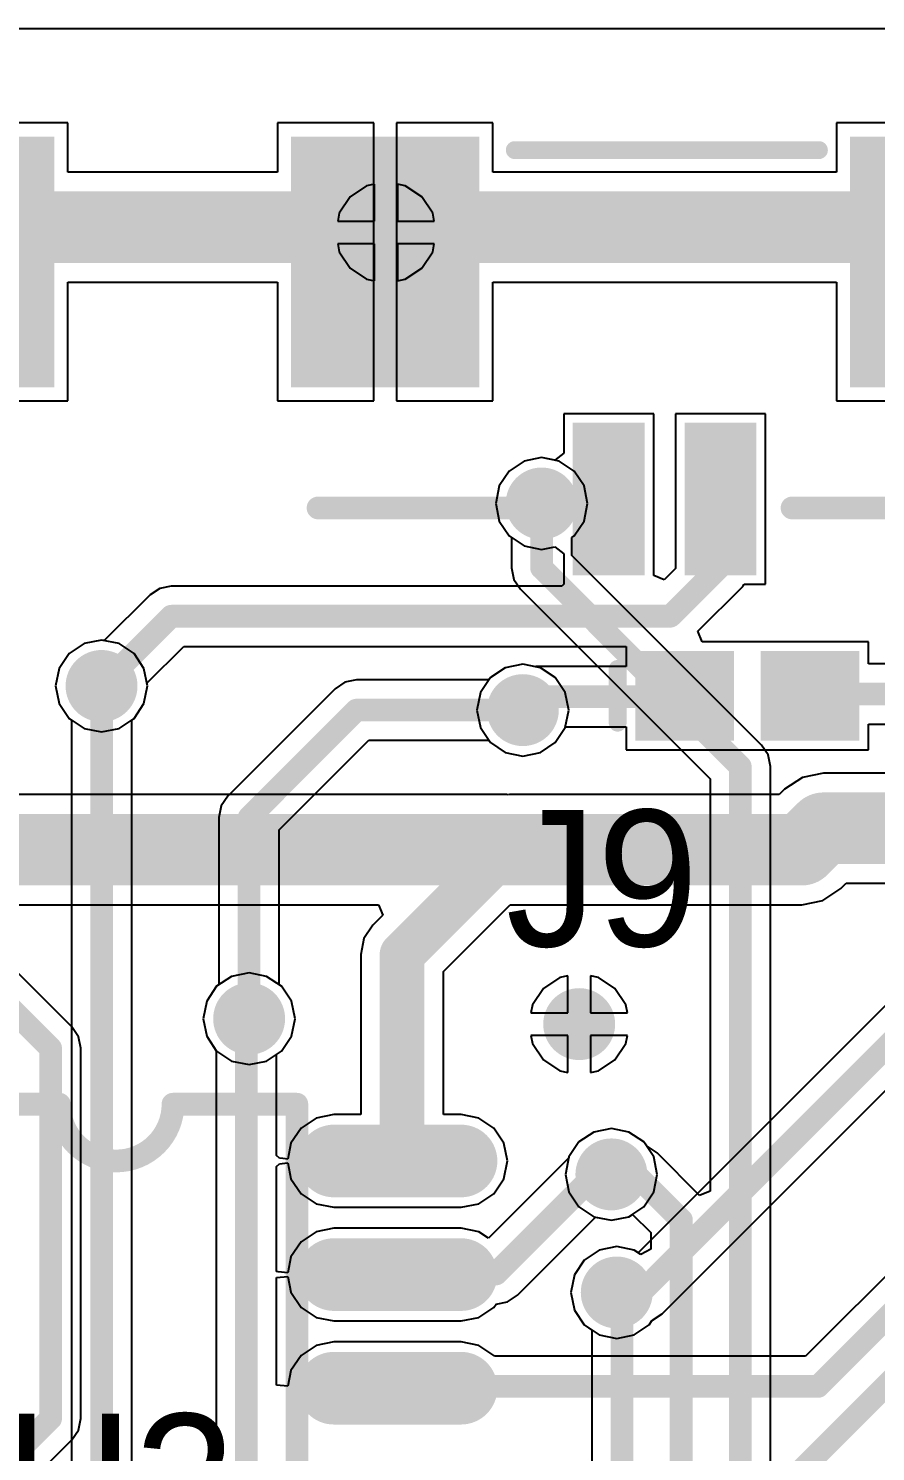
# Model space of a CAD drawing. Extents: x 60 to 151, y 116 to 276.
# Drawn here: x 104.49 to 113.97, y 180.14 to 196.05 of the extents above; entities that cross this region are included whole.
import ezdxf

# ---------------------------------------------------------------- set-up
doc = ezdxf.new("R2010")
doc.units = 0
doc.header["$MEASUREMENT"] = 0
doc.layers.get('0').update_dxf_attribs({"linetype": 'CONTINUOUS'})
for name, color, linetype in [('BOTTOMLAYER', 5, 'CONTINUOUS'), ('BOTTOMSOLDER', 6, 'CONTINUOUS'), ('MULTILAYER', 9, 'CONTINUOUS'), ('TOPLAYER', 1, 'CONTINUOUS'), ('TOPOVERLAY', 2, 'CONTINUOUS'), ('TOPPASTE', 8, 'CONTINUOUS'), ('TOPSOLDER', 216, 'CONTINUOUS'), ('VIAHOLELAYER', 16, 'CONTINUOUS')]:
    doc.layers.add(name, color=color, linetype=linetype)

# ---------------------------------------------------------------- blocks, each defined once
blk = doc.blocks.new('SMT2P___40')
at = {"layer": 'TOPLAYER'}
for points in [[(-0.3, -0.75), (0.3, -0.75), (-0.3, 0.75), (0.3, 0.75)], [(0.95, -0.75), (1.55, -0.75), (0.95, 0.75), (1.55, 0.75)], [(-3.45, -3.95), (-1.55, -3.95), (-3.45, -1.35), (-1.55, -1.35)], [(2.8, -3.95), (4.7, -3.95), (2.8, -1.35), (4.7, -1.35)]]:
    blk.add_solid(points, dxfattribs=at)
at = {"layer": 'TOPOVERLAY'}
for points, const_width in [([(-0.8, 0.1), (-2.8, 0.1)], 0.254), ([(4.5, 0.1), (2.1, 0.1)], 0.254), ([(2.3, -3.9), (-1.1, -3.9)], 0.2)]:
    blk.add_lwpolyline(points, dxfattribs=dict(at, const_width=const_width))
for points, const_width in [([(-2.863, 0.1, 1), (-2.736, 0.1, 1)], 0.127), ([(-0.864, 0.1, 1), (-0.737, 0.1, 1)], 0.127), ([(2.037, 0.1, 1), (2.164, 0.1, 1)], 0.127), ([(4.437, 0.1, 1), (4.564, 0.1, 1)], 0.127), ([(-1.15, -3.9, 1), (-1.05, -3.9, 1)], 0.1), ([(2.25, -3.9, 1), (2.35, -3.9, 1)], 0.1)]:
    blk.add_lwpolyline(points, format="xyb", close=True, dxfattribs=dict(at, const_width=const_width))
at = {"layer": 'TOPPASTE'}
for points in [[(-0.3, -0.75), (0.3, -0.75), (-0.3, 0.75), (0.3, 0.75)], [(0.95, -0.75), (1.55, -0.75), (0.95, 0.75), (1.55, 0.75)], [(-3.45, -3.95), (-1.55, -3.95), (-3.45, -1.35), (-1.55, -1.35)], [(2.8, -3.95), (4.7, -3.95), (2.8, -1.35), (4.7, -1.35)]]:
    blk.add_solid(points, dxfattribs=at)
at = {"layer": 'TOPSOLDER'}
for points in [[(-0.402, -0.852), (0.402, -0.852), (-0.402, 0.852), (0.402, 0.852)], [(0.848, -0.852), (1.652, -0.852), (0.848, 0.852), (1.652, 0.852)], [(-3.552, -4.052), (-1.448, -4.052), (-3.552, -1.248), (-1.448, -1.248)], [(2.698, -4.052), (4.802, -4.052), (2.698, -1.248), (4.802, -1.248)]]:
    blk.add_solid(points, dxfattribs=at)
blk = doc.blocks.new('SMT2P___41')
at = {"layer": 'TOPLAYER'}
for points in [[(-0.3, -0.75), (0.3, -0.75), (-0.3, 0.75), (0.3, 0.75)], [(0.95, -0.75), (1.55, -0.75), (0.95, 0.75), (1.55, 0.75)], [(-3.45, -3.95), (-1.55, -3.95), (-3.45, -1.35), (-1.55, -1.35)], [(2.8, -3.95), (4.7, -3.95), (2.8, -1.35), (4.7, -1.35)]]:
    blk.add_solid(points, dxfattribs=at)
at = {"layer": 'TOPOVERLAY'}
for points, const_width in [([(-0.8, 0.1), (-2.8, 0.1)], 0.254), ([(4.5, 0.1), (2.1, 0.1)], 0.254), ([(2.3, -3.9), (-1.1, -3.9)], 0.2)]:
    blk.add_lwpolyline(points, dxfattribs=dict(at, const_width=const_width))
for points, const_width in [([(-2.863, 0.1, 1), (-2.736, 0.1, 1)], 0.127), ([(-0.863, 0.1, 1), (-0.736, 0.1, 1)], 0.127), ([(2.036, 0.1, 1), (2.163, 0.1, 1)], 0.127), ([(4.436, 0.1, 1), (4.563, 0.1, 1)], 0.127), ([(-1.15, -3.9, 1), (-1.05, -3.9, 1)], 0.1), ([(2.25, -3.9, 1), (2.35, -3.9, 1)], 0.1)]:
    blk.add_lwpolyline(points, format="xyb", close=True, dxfattribs=dict(at, const_width=const_width))
at = {"layer": 'TOPPASTE'}
for points in [[(-0.3, -0.75), (0.3, -0.75), (-0.3, 0.75), (0.3, 0.75)], [(0.95, -0.75), (1.55, -0.75), (0.95, 0.75), (1.55, 0.75)], [(-3.45, -3.95), (-1.55, -3.95), (-3.45, -1.35), (-1.55, -1.35)], [(2.8, -3.95), (4.7, -3.95), (2.8, -1.35), (4.7, -1.35)]]:
    blk.add_solid(points, dxfattribs=at)
at = {"layer": 'TOPSOLDER'}
for points in [[(-0.402, -0.852), (0.402, -0.852), (-0.402, 0.852), (0.402, 0.852)], [(0.848, -0.852), (1.652, -0.852), (0.848, 0.852), (1.652, 0.852)], [(-3.552, -4.052), (-1.448, -4.052), (-3.552, -1.248), (-1.448, -1.248)], [(2.698, -4.052), (4.802, -4.052), (2.698, -1.248), (4.802, -1.248)]]:
    blk.add_solid(points, dxfattribs=at)
blk = doc.blocks.new('L0603_71')
at = {"layer": 'TOPLAYER'}
for points in [[(-0.25, -0.4), (-0.25, 0.4), (-1.15, -0.4), (-1.15, 0.4)], [(1.15, -0.4), (1.15, 0.4), (0.25, -0.4), (0.25, 0.4)]]:
    blk.add_solid(points, dxfattribs=at)
at = {"layer": 'TOPOVERLAY', "const_width": 0.2}
blk.add_lwpolyline([(-1.45, -0.3), (-1.45, 0.3)], dxfattribs=at)
at = {"layer": 'TOPOVERLAY', "const_width": 0.1}
for points in [[(-1.5, 0.3, 1), (-1.4, 0.3, 1)], [(-1.5, -0.3, 1), (-1.4, -0.3, 1)]]:
    blk.add_lwpolyline(points, format="xyb", close=True, dxfattribs=at)
at = {"layer": 'TOPPASTE'}
for points in [[(-0.25, -0.4), (-0.25, 0.4), (-1.15, -0.4), (-1.15, 0.4)], [(1.15, -0.4), (1.15, 0.4), (0.25, -0.4), (0.25, 0.4)]]:
    blk.add_solid(points, dxfattribs=at)
at = {"layer": 'TOPSOLDER'}
for points in [[(-0.148, -0.502), (-0.148, 0.502), (-1.252, -0.502), (-1.252, 0.502)], [(1.252, -0.502), (1.252, 0.502), (0.148, -0.502), (0.148, 0.502)]]:
    blk.add_solid(points, dxfattribs=at)
blk = doc.blocks.new('____14_97')
at = {"layer": 'TOPLAYER', "const_width": 0.61}
for points in [[(0.711, 0), (-0.711, 0)], [(6.999, 0), (5.577, 0)], [(0.711, -1.27), (-0.711, -1.27)], [(6.999, -1.27), (5.577, -1.27)], [(0.711, -2.54), (-0.711, -2.54)], [(6.999, -2.54), (5.577, -2.54)], [(0.711, -3.81), (-0.711, -3.81)], [(6.999, -3.81), (5.577, -3.81)], [(0.711, -5.08), (-0.711, -5.08)], [(6.999, -5.08), (5.577, -5.08)], [(0.711, -6.35), (-0.711, -6.35)], [(6.999, -6.35), (5.577, -6.35)], [(0.711, -7.62), (-0.711, -7.62)], [(6.999, -7.62), (5.577, -7.62)]]:
    blk.add_lwpolyline(points, dxfattribs=at)
at = {"layer": 'TOPLAYER', "const_width": 0.305}
for points in [[(-0.864, 0, 1), (-0.559, 0, 1)], [(0.559, 0, 1), (0.864, 0, 1)], [(5.424, 0, 1), (5.729, 0, 1)], [(6.847, 0, 1), (7.152, 0, 1)], [(-0.864, -1.27, 1), (-0.559, -1.27, 1)], [(0.559, -1.27, 1), (0.864, -1.27, 1)], [(5.424, -1.27, 1), (5.729, -1.27, 1)], [(6.847, -1.27, 1), (7.152, -1.27, 1)], [(-0.864, -2.54, 1), (-0.559, -2.54, 1)], [(0.559, -2.54, 1), (0.864, -2.54, 1)], [(5.424, -2.54, 1), (5.729, -2.54, 1)], [(6.847, -2.54, 1), (7.152, -2.54, 1)], [(-0.864, -3.81, 1), (-0.559, -3.81, 1)], [(0.559, -3.81, 1), (0.864, -3.81, 1)], [(5.424, -3.81, 1), (5.729, -3.81, 1)], [(6.847, -3.81, 1), (7.152, -3.81, 1)], [(-0.864, -5.08, 1), (-0.559, -5.08, 1)], [(0.559, -5.08, 1), (0.864, -5.08, 1)], [(5.424, -5.08, 1), (5.729, -5.08, 1)], [(6.847, -5.08, 1), (7.152, -5.08, 1)], [(-0.864, -6.35, 1), (-0.559, -6.35, 1)], [(0.559, -6.35, 1), (0.864, -6.35, 1)], [(5.424, -6.35, 1), (5.729, -6.35, 1)], [(6.847, -6.35, 1), (7.152, -6.35, 1)], [(-0.864, -7.62, 1), (-0.559, -7.62, 1)], [(0.559, -7.62, 1), (0.864, -7.62, 1)], [(5.424, -7.62, 1), (5.729, -7.62, 1)], [(6.847, -7.62, 1), (7.152, -7.62, 1)]]:
    blk.add_lwpolyline(points, format="xyb", close=True, dxfattribs=at)
at = {"layer": 'TOPOVERLAY', "const_width": 0.254}
for points in [[(1.124, 0.635), (2.509, 0.635)], [(1.124, -8.255), (1.124, 0.635)], [(3.779, 0.635), (5.164, 0.635)], [(5.164, -8.255), (5.164, 0.635)], [(1.124, -8.255), (5.164, -8.255)]]:
    blk.add_lwpolyline(points, dxfattribs=at)
at = {"layer": 'TOPOVERLAY', "const_width": 0.127}
for points in [[(1.06, 0.635, 1), (1.187, 0.635, 1)], [(1.06, 0.635, 1), (1.187, 0.635, 1)], [(2.445, 0.635, 1), (2.572, 0.635, 1)], [(2.445, 0.635, 1), (2.572, 0.635, 1)], [(3.715, 0.635, 1), (3.842, 0.635, 1)], [(3.715, 0.635, 1), (3.842, 0.635, 1)], [(5.1, 0.635, 1), (5.227, 0.635, 1)], [(5.1, 0.635, 1), (5.227, 0.635, 1)], [(1.06, -8.255, 1), (1.187, -8.255, 1)], [(1.06, -8.255, 1), (1.187, -8.255, 1)], [(5.1, -8.255, 1), (5.227, -8.255, 1)], [(5.1, -8.255, 1), (5.227, -8.255, 1)]]:
    blk.add_lwpolyline(points, format="xyb", close=True, dxfattribs=at)
at = {"layer": 'TOPOVERLAY', "const_width": 0.254}
blk.add_lwpolyline([(3.779, 0.635, -1), (2.509, 0.635)], format="xyb", dxfattribs=at)
at = {"layer": 'TOPPASTE', "const_width": 0.61}
for points in [[(0.711, 0), (-0.711, 0)], [(6.999, 0), (5.577, 0)], [(0.711, -1.27), (-0.711, -1.27)], [(6.999, -1.27), (5.577, -1.27)], [(0.711, -2.54), (-0.711, -2.54)], [(6.999, -2.54), (5.577, -2.54)], [(0.711, -3.81), (-0.711, -3.81)], [(6.999, -3.81), (5.577, -3.81)], [(0.711, -5.08), (-0.711, -5.08)], [(6.999, -5.08), (5.577, -5.08)], [(0.711, -6.35), (-0.711, -6.35)], [(6.999, -6.35), (5.577, -6.35)], [(0.711, -7.62), (-0.711, -7.62)], [(6.999, -7.62), (5.577, -7.62)]]:
    blk.add_lwpolyline(points, dxfattribs=at)
at = {"layer": 'TOPPASTE', "const_width": 0.305}
for points in [[(-0.864, 0, 1), (-0.559, 0, 1)], [(0.559, 0, 1), (0.864, 0, 1)], [(5.424, 0, 1), (5.729, 0, 1)], [(6.847, 0, 1), (7.152, 0, 1)], [(-0.864, -1.27, 1), (-0.559, -1.27, 1)], [(0.559, -1.27, 1), (0.864, -1.27, 1)], [(5.424, -1.27, 1), (5.729, -1.27, 1)], [(6.847, -1.27, 1), (7.152, -1.27, 1)], [(-0.864, -2.54, 1), (-0.559, -2.54, 1)], [(0.559, -2.54, 1), (0.864, -2.54, 1)], [(5.424, -2.54, 1), (5.729, -2.54, 1)], [(6.847, -2.54, 1), (7.152, -2.54, 1)], [(-0.864, -3.81, 1), (-0.559, -3.81, 1)], [(0.559, -3.81, 1), (0.864, -3.81, 1)], [(5.424, -3.81, 1), (5.729, -3.81, 1)], [(6.847, -3.81, 1), (7.152, -3.81, 1)], [(-0.864, -5.08, 1), (-0.559, -5.08, 1)], [(0.559, -5.08, 1), (0.864, -5.08, 1)], [(5.424, -5.08, 1), (5.729, -5.08, 1)], [(6.847, -5.08, 1), (7.152, -5.08, 1)], [(-0.864, -6.35, 1), (-0.559, -6.35, 1)], [(0.559, -6.35, 1), (0.864, -6.35, 1)], [(5.424, -6.35, 1), (5.729, -6.35, 1)], [(6.847, -6.35, 1), (7.152, -6.35, 1)], [(-0.864, -7.62, 1), (-0.559, -7.62, 1)], [(0.559, -7.62, 1), (0.864, -7.62, 1)], [(5.424, -7.62, 1), (5.729, -7.62, 1)], [(6.847, -7.62, 1), (7.152, -7.62, 1)]]:
    blk.add_lwpolyline(points, format="xyb", close=True, dxfattribs=at)
at = {"layer": 'TOPSOLDER', "const_width": 0.813}
for points in [[(0.711, 0), (-0.711, 0)], [(6.999, 0), (5.577, 0)], [(0.711, -1.27), (-0.711, -1.27)], [(6.999, -1.27), (5.577, -1.27)], [(0.711, -2.54), (-0.711, -2.54)], [(6.999, -2.54), (5.577, -2.54)], [(0.711, -3.81), (-0.711, -3.81)], [(6.999, -3.81), (5.577, -3.81)], [(0.711, -5.08), (-0.711, -5.08)], [(6.999, -5.08), (5.577, -5.08)], [(0.711, -6.35), (-0.711, -6.35)], [(6.999, -6.35), (5.577, -6.35)], [(0.711, -7.62), (-0.711, -7.62)], [(6.999, -7.62), (5.577, -7.62)]]:
    blk.add_lwpolyline(points, dxfattribs=at)
at = {"layer": 'TOPSOLDER', "const_width": 0.406}
for points in [[(-0.914, 0, 1), (-0.508, 0, 1)], [(0.508, 0, 1), (0.914, 0, 1)], [(5.374, 0, 1), (5.78, 0, 1)], [(6.796, 0, 1), (7.202, 0, 1)], [(-0.914, -1.27, 1), (-0.508, -1.27, 1)], [(0.508, -1.27, 1), (0.914, -1.27, 1)], [(5.374, -1.27, 1), (5.78, -1.27, 1)], [(6.796, -1.27, 1), (7.202, -1.27, 1)], [(-0.914, -2.54, 1), (-0.508, -2.54, 1)], [(0.508, -2.54, 1), (0.914, -2.54, 1)], [(5.374, -2.54, 1), (5.78, -2.54, 1)], [(6.796, -2.54, 1), (7.202, -2.54, 1)], [(-0.914, -3.81, 1), (-0.508, -3.81, 1)], [(0.508, -3.81, 1), (0.914, -3.81, 1)], [(5.374, -3.81, 1), (5.78, -3.81, 1)], [(6.796, -3.81, 1), (7.202, -3.81, 1)], [(-0.914, -5.08, 1), (-0.508, -5.08, 1)], [(0.508, -5.08, 1), (0.914, -5.08, 1)], [(5.374, -5.08, 1), (5.78, -5.08, 1)], [(6.796, -5.08, 1), (7.202, -5.08, 1)], [(-0.914, -6.35, 1), (-0.508, -6.35, 1)], [(0.508, -6.35, 1), (0.914, -6.35, 1)], [(5.374, -6.35, 1), (5.78, -6.35, 1)], [(6.796, -6.35, 1), (7.202, -6.35, 1)], [(-0.914, -7.62, 1), (-0.508, -7.62, 1)], [(0.508, -7.62, 1), (0.914, -7.62, 1)], [(5.374, -7.62, 1), (5.78, -7.62, 1)], [(6.796, -7.62, 1), (7.202, -7.62, 1)]]:
    blk.add_lwpolyline(points, format="xyb", close=True, dxfattribs=at)

msp = doc.modelspace()

# ---------------------------------------------------------------- linework, layer by layer
at = {"layer": 'BOTTOMLAYER'}
for p, q in [((65.652, 196.046), (145.422, 196.046)), ((108.276, 194.288), (108.093, 194.165)), ((108.365, 194.306), (108.276, 194.288)), ((108.365, 193.893), (108.365, 194.306)), ((108.708, 194.288), (108.619, 194.306)), ((108.619, 194.306), (108.619, 193.893)), ((108.891, 194.165), (108.708, 194.288)), ((108.093, 194.165), (107.97, 193.982)), ((109.014, 193.982), (108.891, 194.165)), ((107.97, 193.982), (107.952, 193.893)), ((109.032, 193.893), (109.014, 193.982)), ((107.952, 193.893), (108.365, 193.893)), ((108.619, 193.893), (109.032, 193.893)), ((108.365, 193.639), (107.952, 193.639)), ((107.952, 193.639), (107.97, 193.55)), ((108.365, 193.226), (108.365, 193.639)), ((109.032, 193.639), (108.619, 193.639)), ((108.619, 193.639), (108.619, 193.226)), ((109.014, 193.55), (109.032, 193.639)), ((107.97, 193.55), (108.093, 193.367)), ((108.891, 193.367), (109.014, 193.55)), ((108.093, 193.367), (108.276, 193.244)), ((108.708, 193.244), (108.891, 193.367)), ((108.276, 193.244), (108.365, 193.226)), ((108.619, 193.226), (108.708, 193.244)), ((110.232, 191.249), (110.036, 191.21)), ((110.428, 191.21), (110.232, 191.249)), ((109.869, 191.099), (109.758, 190.932)), ((110.036, 191.21), (109.869, 191.099)), ((110.595, 191.099), (110.428, 191.21)), ((110.706, 190.932), (110.595, 191.099)), ((109.758, 190.932), (109.719, 190.736)), ((110.745, 190.736), (110.706, 190.932)), ((109.719, 190.736), (109.758, 190.54)), ((110.706, 190.54), (110.745, 190.736)), ((109.758, 190.54), (109.869, 190.373)), ((110.595, 190.373), (110.706, 190.54)), ((109.869, 190.373), (109.895, 190.356)), ((109.895, 190.356), (109.895, 190.016)), ((110.569, 190.356), (110.595, 190.373)), ((110.569, 190.155), (110.569, 190.356)), ((112.69, 188.034), (110.569, 190.155)), ((109.895, 190.016), (109.921, 189.887)), ((109.921, 189.887), (109.994, 189.778)), ((109.994, 189.778), (109.994, 189.778)), ((109.994, 189.778), (109.994, 189.778)), ((109.994, 189.778), (112.115, 187.657)), ((105.116, 189.17), (104.949, 189.059)), ((105.312, 189.209), (105.116, 189.17)), ((105.508, 189.17), (105.312, 189.209)), ((105.675, 189.059), (105.508, 189.17)), ((104.949, 189.059), (104.838, 188.892)), ((105.786, 188.892), (105.675, 189.059)), ((104.838, 188.892), (104.799, 188.696)), ((105.825, 188.696), (105.786, 188.892)), ((109.826, 188.9), (109.659, 188.789)), ((110.022, 188.939), (109.826, 188.9)), ((110.218, 188.9), (110.022, 188.939)), ((110.385, 188.789), (110.218, 188.9)), ((104.799, 188.696), (104.838, 188.5)), ((105.786, 188.5), (105.825, 188.696)), ((108.033, 188.737), (107.924, 188.664)), ((108.162, 188.763), (108.033, 188.737)), ((109.642, 188.763), (108.162, 188.763)), ((109.659, 188.789), (109.642, 188.763)), ((110.496, 188.622), (110.385, 188.789)), ((107.924, 188.664), (106.724, 187.464)), ((110.535, 188.426), (110.496, 188.622)), ((104.838, 188.5), (104.949, 188.333)), ((105.675, 188.333), (105.786, 188.5)), ((110.496, 188.23), (110.535, 188.426)), ((104.949, 188.333), (104.975, 188.316)), ((104.975, 188.316), (104.975, 178.005)), ((105.649, 188.316), (105.675, 188.333)), ((105.649, 177.866), (105.649, 188.316)), ((110.385, 188.063), (110.496, 188.23)), ((107.299, 187.087), (108.301, 188.089)), ((108.301, 188.089), (109.642, 188.089)), ((109.642, 188.089), (109.659, 188.063)), ((109.659, 188.063), (109.826, 187.952)), ((110.218, 187.952), (110.385, 188.063)), ((112.763, 187.925), (112.69, 188.034)), ((109.826, 187.952), (110.022, 187.913)), ((110.022, 187.913), (110.218, 187.952)), ((112.789, 187.796), (112.763, 187.925)), ((112.789, 178.336), (112.789, 187.796)), ((112.115, 187.657), (112.115, 183.049)), ((106.724, 187.464), (106.651, 187.355)), ((106.651, 187.355), (106.625, 187.226)), ((106.625, 187.226), (106.625, 185.356)), ((107.299, 185.356), (107.299, 187.087)), ((106.599, 185.339), (106.488, 185.172)), ((106.625, 185.356), (106.599, 185.339)), ((107.325, 185.339), (107.299, 185.356)), ((107.436, 185.172), (107.325, 185.339)), ((106.488, 185.172), (106.449, 184.976)), ((107.475, 184.976), (107.436, 185.172)), ((106.449, 184.976), (106.488, 184.78)), ((107.436, 184.78), (107.475, 184.976)), ((106.488, 184.78), (106.599, 184.613)), ((107.325, 184.613), (107.436, 184.78)), ((106.599, 184.613), (106.766, 184.502)), ((107.158, 184.502), (107.325, 184.613)), ((106.766, 184.502), (106.962, 184.463)), ((106.962, 184.463), (107.158, 184.502)), ((111.012, 183.749), (110.816, 183.71)), ((111.208, 183.71), (111.012, 183.749)), ((110.649, 183.599), (110.538, 183.432)), ((110.816, 183.71), (110.649, 183.599)), ((111.375, 183.599), (111.208, 183.71)), ((111.407, 183.551), (111.375, 183.599)), ((110.538, 183.432), (110.499, 183.236)), ((111.412, 183.55), (111.407, 183.551)), ((111.522, 183.476), (111.412, 183.55)), ((111.998, 183), (111.522, 183.476)), ((110.499, 183.236), (110.538, 183.04)), ((110.538, 183.04), (110.649, 182.873)), ((112.115, 183.049), (111.998, 183)), ((110.649, 182.873), (110.816, 182.762)), ((111.208, 182.762), (111.249, 182.789)), ((111.249, 182.789), (111.452, 182.585)), ((110.816, 182.762), (111.012, 182.723)), ((111.012, 182.723), (111.208, 182.762)), ((111.452, 182.585), (111.452, 182.402)), ((110.876, 182.39), (110.709, 182.279)), ((111.072, 182.429), (110.876, 182.39)), ((111.268, 182.39), (111.072, 182.429)), ((111.34, 182.342), (111.268, 182.39)), ((111.452, 182.402), (111.34, 182.342)), ((110.709, 182.279), (110.598, 182.112)), ((110.598, 182.112), (110.559, 181.916)), ((110.559, 181.916), (110.598, 181.72)), ((110.598, 181.72), (110.709, 181.553)), ((110.709, 181.553), (110.795, 181.496)), ((110.795, 181.496), (110.795, 177.106))]:
    msp.add_line(p, q, dxfattribs=at)
for points, const_width in [([(108.342, 193.766, 1), (108.642, 193.766, 1)], 0.3), ([(110.082, 190.736, 1), (110.382, 190.736, 1)], 0.3), ([(110.168, 190.736, 1), (110.295, 190.736, 1)], 0.127), ([(110.168, 190.016, 1), (110.295, 190.016, 1)], 0.127), ([(110.168, 190.016, 1), (110.295, 190.016, 1)], 0.127), ([(105.162, 188.696, 1), (105.462, 188.696, 1)], 0.3), ([(105.248, 188.696, 1), (105.375, 188.696, 1)], 0.127), ([(109.872, 188.426, 1), (110.172, 188.426, 1)], 0.3), ([(108.099, 188.426, 1), (108.226, 188.426, 1)], 0.127), ([(108.099, 188.426, 1), (108.226, 188.426, 1)], 0.127), ([(109.958, 188.426, 1), (110.085, 188.426, 1)], 0.127), ([(112.389, 187.796, 1), (112.516, 187.796, 1)], 0.127), ([(112.389, 187.796, 1), (112.516, 187.796, 1)], 0.127), ([(106.899, 187.226, 1), (107.026, 187.226, 1)], 0.127), ([(106.899, 187.226, 1), (107.026, 187.226, 1)], 0.127), ([(106.812, 184.976, 1), (107.112, 184.976, 1)], 0.3), ([(110.502, 184.916, 1), (110.802, 184.916, 1)], 0.3), ([(106.899, 184.976, 1), (107.026, 184.976, 1)], 0.127), ([(110.862, 183.236, 1), (111.162, 183.236, 1)], 0.3), ([(110.947, 183.236, 1), (111.077, 183.236, 1)], 0.13), ([(111.217, 183.236, 1), (111.347, 183.236, 1)], 0.13), ([(111.217, 183.236, 1), (111.347, 183.236, 1)], 0.13), ([(111.727, 182.726, 1), (111.857, 182.726, 1)], 0.13), ([(111.727, 182.726, 1), (111.857, 182.726, 1)], 0.13), ([(110.922, 181.916, 1), (111.222, 181.916, 1)], 0.3), ([(111.009, 181.916, 1), (111.136, 181.916, 1)], 0.127), ([(111.069, 181.856, 1), (111.196, 181.856, 1)], 0.127), ([(111.069, 181.856, 1), (111.196, 181.856, 1)], 0.127)]:
    msp.add_lwpolyline(points, format="xyb", close=True, dxfattribs=dict(at, const_width=const_width))
for points, const_width in [([(110.232, 190.016), (110.232, 190.736)], 0.254), ([(110.232, 190.016), (112.452, 187.796)], 0.254), ([(105.312, 177.866), (105.312, 188.696)], 0.254), ([(106.962, 187.226), (108.162, 188.426)], 0.254), ([(108.162, 188.426), (110.022, 188.426)], 0.254), ([(112.452, 177.956), (112.452, 187.796)], 0.254), ([(106.962, 184.976), (106.962, 187.226)], 0.254), ([(111.012, 183.236), (111.282, 183.236)], 0.26), ([(111.282, 183.236), (111.792, 182.726)], 0.26), ([(111.792, 174.476), (111.792, 182.726)], 0.26), ([(111.072, 181.916), (111.132, 181.856)], 0.254), ([(111.132, 176.726), (111.132, 181.856)], 0.254)]:
    msp.add_lwpolyline(points, dxfattribs=dict(at, const_width=const_width))
at = {"layer": 'BOTTOMSOLDER', "const_width": 0.402}
for points in [[(108.291, 193.766, 1), (108.693, 193.766, 1)], [(110.031, 190.736, 1), (110.433, 190.736, 1)], [(105.111, 188.696, 1), (105.513, 188.696, 1)], [(109.821, 188.426, 1), (110.223, 188.426, 1)], [(106.761, 184.976, 1), (107.163, 184.976, 1)], [(110.451, 184.916, 1), (110.853, 184.916, 1)], [(110.811, 183.236, 1), (111.213, 183.236, 1)], [(110.871, 181.916, 1), (111.273, 181.916, 1)]]:
    msp.add_lwpolyline(points, format="xyb", close=True, dxfattribs=at)
at = {"layer": 'MULTILAYER', "const_width": 0.3}
for points in [[(108.342, 193.766, 1), (108.642, 193.766, 1)], [(110.082, 190.736, 1), (110.382, 190.736, 1)], [(105.162, 188.696, 1), (105.462, 188.696, 1)], [(109.872, 188.426, 1), (110.172, 188.426, 1)], [(106.812, 184.976, 1), (107.112, 184.976, 1)], [(110.502, 184.916, 1), (110.802, 184.916, 1)], [(110.862, 183.236, 1), (111.162, 183.236, 1)], [(110.922, 181.916, 1), (111.222, 181.916, 1)]]:
    msp.add_lwpolyline(points, format="xyb", close=True, dxfattribs=at)
at = {"layer": 'TOPLAYER'}
for p, q in [((65.652, 196.046), (145.422, 196.046)), ((104.936, 194.99), (103.859, 194.99)), ((104.936, 194.441), (104.936, 194.99)), ((108.355, 194.99), (107.278, 194.99)), ((107.278, 194.99), (107.278, 194.441)), ((108.355, 193.436), (108.355, 194.99)), ((109.686, 194.99), (108.609, 194.99)), ((108.609, 194.99), (108.609, 193.436)), ((109.686, 194.441), (109.686, 194.99)), ((114.605, 194.99), (113.528, 194.99)), ((113.528, 194.99), (113.528, 194.441)), ((107.278, 194.441), (104.936, 194.441)), ((113.528, 194.441), (109.686, 194.441)), ((108.355, 191.882), (108.355, 193.436)), ((108.609, 193.436), (108.609, 191.882)), ((104.936, 191.882), (104.936, 193.211)), ((104.936, 193.211), (107.278, 193.211)), ((107.278, 193.211), (107.278, 191.882)), ((109.686, 191.882), (109.686, 193.211)), ((109.686, 193.211), (113.528, 193.211)), ((113.528, 193.211), (113.528, 191.882)), ((103.859, 191.882), (104.936, 191.882)), ((107.278, 191.882), (108.355, 191.882)), ((108.609, 191.882), (109.686, 191.882)), ((113.528, 191.882), (114.605, 191.882)), ((111.485, 191.739), (110.479, 191.739)), ((110.479, 191.739), (110.479, 191.3)), ((111.485, 189.931), (111.485, 191.739)), ((112.735, 191.739), (111.729, 191.739)), ((111.729, 191.739), (111.729, 190.009)), ((112.735, 189.833), (112.735, 191.739)), ((110.232, 191.249), (110.036, 191.21)), ((110.381, 191.219), (110.232, 191.249)), ((110.479, 191.3), (110.381, 191.219)), ((109.869, 191.099), (109.758, 190.932)), ((110.036, 191.21), (109.869, 191.099)), ((109.758, 190.932), (109.719, 190.736)), ((109.719, 190.736), (109.758, 190.54)), ((109.758, 190.54), (109.869, 190.373)), ((109.869, 190.373), (110.036, 190.262)), ((110.036, 190.262), (110.232, 190.223)), ((110.232, 190.223), (110.381, 190.253)), ((110.381, 190.253), (110.479, 190.172)), ((110.479, 190.172), (110.479, 189.902)), ((111.729, 190.009), (111.603, 189.883)), ((105.963, 189.787), (105.854, 189.714)), ((106.092, 189.813), (105.963, 189.787)), ((110.459, 189.813), (106.092, 189.813)), ((110.479, 189.833), (110.459, 189.813)), ((110.479, 189.902), (110.479, 189.902)), ((110.479, 189.902), (110.479, 189.902)), ((110.479, 189.902), (110.479, 189.833)), ((111.603, 189.883), (111.485, 189.931)), ((111.979, 189.307), (112.48, 189.808)), ((112.48, 189.808), (112.497, 189.833)), ((112.497, 189.833), (112.735, 189.833)), ((105.854, 189.714), (105.343, 189.203)), ((112.027, 189.189), (111.979, 189.307)), ((105.116, 189.17), (104.949, 189.059)), ((105.312, 189.209), (105.116, 189.17)), ((105.343, 189.203), (105.312, 189.209)), ((112.485, 189.189), (112.027, 189.189)), ((112.579, 189.189), (112.485, 189.189)), ((112.485, 189.189), (112.485, 189.189)), ((113.885, 189.189), (112.579, 189.189)), ((112.579, 189.189), (112.579, 189.189)), ((112.579, 189.189), (112.579, 189.189)), ((112.579, 189.189), (112.579, 189.189)), ((113.885, 188.943), (113.885, 189.189)), ((104.949, 189.059), (104.838, 188.892)), ((105.819, 188.727), (106.231, 189.139)), ((106.231, 189.139), (111.179, 189.139)), ((111.179, 189.139), (111.179, 188.913)), ((104.838, 188.892), (104.799, 188.696)), ((109.826, 188.9), (109.659, 188.789)), ((110.022, 188.939), (109.826, 188.9)), ((110.163, 188.911), (110.022, 188.939)), ((110.172, 188.913), (110.163, 188.911)), ((111.179, 188.913), (110.172, 188.913)), ((114.329, 188.943), (113.885, 188.943)), ((104.799, 188.696), (104.838, 188.5)), ((105.786, 188.5), (105.825, 188.696)), ((105.825, 188.696), (105.819, 188.727)), ((109.659, 188.789), (109.548, 188.622)), ((109.548, 188.622), (109.509, 188.426)), ((104.838, 188.5), (104.949, 188.333)), ((105.675, 188.333), (105.786, 188.5)), ((109.509, 188.426), (109.548, 188.23)), ((104.949, 188.333), (105.116, 188.222)), ((105.116, 188.222), (105.312, 188.183)), ((105.312, 188.183), (105.508, 188.222)), ((105.508, 188.222), (105.675, 188.333)), ((109.548, 188.23), (109.659, 188.063)), ((110.385, 188.063), (110.496, 188.23)), ((110.496, 188.23), (110.498, 188.239)), ((110.498, 188.239), (111.179, 188.239)), ((111.179, 188.239), (111.179, 187.983)), ((113.885, 187.983), (113.885, 188.269)), ((113.885, 188.269), (114.329, 188.269)), ((109.659, 188.063), (109.826, 187.952)), ((110.218, 187.952), (110.385, 188.063)), ((109.826, 187.952), (110.022, 187.913)), ((110.022, 187.913), (110.218, 187.952)), ((111.179, 187.983), (112.485, 187.983)), ((112.485, 187.983), (112.485, 187.983)), ((112.485, 187.983), (112.485, 187.983)), ((112.485, 187.983), (112.485, 187.983)), ((112.485, 187.983), (112.579, 187.983)), ((112.579, 187.983), (112.579, 187.983)), ((112.579, 187.983), (113.885, 187.983)), ((113.382, 187.721), (113.147, 187.674)), ((114.329, 187.721), (113.382, 187.721)), ((113.147, 187.674), (112.947, 187.541)), ((109.842, 187.481), (97.835, 187.481)), ((109.857, 187.478), (109.842, 187.481)), ((109.872, 187.481), (109.857, 187.478)), ((112.887, 187.481), (109.872, 187.481)), ((112.947, 187.541), (112.887, 187.481)), ((113.577, 186.431), (113.637, 186.491)), ((113.637, 186.491), (114.329, 186.491)), ((113.142, 186.251), (113.377, 186.298)), ((113.377, 186.298), (113.577, 186.431)), ((97.835, 186.251), (108.408, 186.251)), ((108.456, 186.134), (108.345, 186.023)), ((108.408, 186.251), (108.456, 186.134)), ((109.134, 185.505), (109.88, 186.251)), ((109.88, 186.251), (113.142, 186.251)), ((108.345, 186.023), (108.245, 185.873)), ((114.974, 186.024), (111.311, 182.361)), ((108.245, 185.873), (108.21, 185.696)), ((108.21, 185.696), (108.21, 185.696)), ((108.21, 185.696), (108.21, 183.904)), ((104.98, 184.884), (104.289, 185.575)), ((106.962, 185.489), (106.766, 185.45)), ((107.158, 185.45), (106.962, 185.489)), ((109.134, 183.904), (109.134, 185.505)), ((106.599, 185.339), (106.488, 185.172)), ((106.766, 185.45), (106.599, 185.339)), ((107.325, 185.339), (107.158, 185.45)), ((107.436, 185.172), (107.325, 185.339)), ((110.436, 185.438), (110.253, 185.315)), ((110.525, 185.456), (110.436, 185.438)), ((110.525, 185.043), (110.525, 185.456)), ((110.868, 185.438), (110.779, 185.456)), ((110.779, 185.456), (110.779, 185.043)), ((111.051, 185.315), (110.868, 185.438)), ((111.58, 181.678), (115.351, 185.449)), ((106.488, 185.172), (106.449, 184.976)), ((107.475, 184.976), (107.436, 185.172)), ((110.253, 185.315), (110.13, 185.132)), ((111.174, 185.132), (111.051, 185.315)), ((110.13, 185.132), (110.112, 185.043)), ((110.112, 185.043), (110.525, 185.043)), ((110.779, 185.043), (111.192, 185.043)), ((111.192, 185.043), (111.174, 185.132)), ((117.074, 185.094), (113.183, 181.203)), ((105.053, 184.775), (104.98, 184.884)), ((106.449, 184.976), (106.488, 184.78)), ((107.436, 184.78), (107.475, 184.976)), ((105.079, 184.646), (105.053, 184.775)), ((106.488, 184.78), (106.595, 184.619)), ((107.325, 184.613), (107.436, 184.78)), ((110.525, 184.789), (110.112, 184.789)), ((110.112, 184.789), (110.13, 184.7)), ((110.13, 184.7), (110.253, 184.517)), ((110.525, 184.376), (110.525, 184.789)), ((111.192, 184.789), (110.779, 184.789)), ((110.779, 184.789), (110.779, 184.376)), ((111.051, 184.517), (111.174, 184.7)), ((111.174, 184.7), (111.192, 184.789)), ((105.079, 180.506), (105.079, 184.646)), ((106.595, 184.619), (106.595, 178.005)), ((107.269, 184.576), (107.325, 184.613)), ((107.269, 183.447), (107.269, 184.576)), ((110.253, 184.517), (110.436, 184.394)), ((110.436, 184.394), (110.525, 184.376)), ((110.779, 184.376), (110.868, 184.394)), ((110.868, 184.394), (111.051, 184.517)), ((107.909, 183.904), (107.711, 183.865)), ((108.21, 183.904), (107.909, 183.904)), ((109.331, 183.904), (109.134, 183.904)), ((109.529, 183.865), (109.331, 183.904)), ((107.543, 183.752), (107.43, 183.584)), ((107.711, 183.865), (107.543, 183.752)), ((109.697, 183.752), (109.529, 183.865)), ((109.81, 183.584), (109.697, 183.752)), ((111.012, 183.749), (110.816, 183.71)), ((111.208, 183.71), (111.012, 183.749)), ((107.43, 183.584), (107.395, 183.407)), ((109.849, 183.386), (109.81, 183.584)), ((110.649, 183.599), (110.538, 183.432)), ((110.816, 183.71), (110.649, 183.599)), ((111.375, 183.599), (111.208, 183.71)), ((111.486, 183.432), (111.375, 183.599)), ((107.302, 183.416), (107.269, 183.447)), ((110.536, 183.42), (109.638, 182.522)), ((110.538, 183.432), (110.536, 183.42)), ((111.525, 183.236), (111.486, 183.432)), ((107.269, 183.325), (107.302, 183.356)), ((107.269, 182.15), (107.269, 183.325)), ((107.34, 183.413), (107.302, 183.416)), ((107.302, 183.356), (107.363, 183.362)), ((107.395, 183.407), (107.34, 183.413)), ((107.363, 183.362), (107.395, 183.365)), ((107.363, 183.362), (107.363, 183.362)), ((107.395, 183.365), (107.395, 183.365)), ((107.395, 183.365), (107.395, 183.365)), ((107.395, 183.365), (107.43, 183.188)), ((109.81, 183.188), (109.849, 183.386)), ((107.43, 183.188), (107.543, 183.02)), ((109.697, 183.02), (109.81, 183.188)), ((111.486, 183.04), (111.525, 183.236)), ((107.543, 183.02), (107.711, 182.907)), ((109.529, 182.907), (109.697, 183.02)), ((111.375, 182.873), (111.486, 183.04)), ((107.711, 182.907), (107.909, 182.868)), ((107.909, 182.868), (109.331, 182.868)), ((109.331, 182.868), (109.529, 182.907)), ((111.208, 182.762), (111.375, 182.873)), ((107.909, 182.634), (107.711, 182.595)), ((109.331, 182.634), (107.909, 182.634)), ((109.529, 182.595), (109.331, 182.634)), ((109.962, 181.886), (110.835, 182.758)), ((110.835, 182.758), (111.012, 182.723)), ((111.012, 182.723), (111.208, 182.762)), ((107.543, 182.482), (107.43, 182.314)), ((107.711, 182.595), (107.543, 182.482)), ((109.638, 182.522), (109.529, 182.595)), ((107.43, 182.314), (107.395, 182.137)), ((110.876, 182.39), (110.709, 182.279)), ((111.072, 182.429), (110.876, 182.39)), ((111.268, 182.39), (111.072, 182.429)), ((111.311, 182.361), (111.268, 182.39)), ((107.286, 182.148), (107.269, 182.15)), ((107.395, 182.137), (107.286, 182.148)), ((110.709, 182.279), (110.598, 182.112)), ((107.269, 182.082), (107.395, 182.095)), ((107.269, 180.88), (107.269, 182.082)), ((107.395, 182.095), (107.395, 182.095)), ((107.395, 182.095), (107.395, 182.095)), ((107.395, 182.095), (107.43, 181.918)), ((110.598, 182.112), (110.559, 181.916)), ((107.43, 181.918), (107.543, 181.75)), ((109.852, 181.812), (109.962, 181.886)), ((110.559, 181.916), (110.598, 181.72)), ((107.543, 181.75), (107.711, 181.637)), ((109.529, 181.637), (109.697, 181.75)), ((109.697, 181.75), (109.722, 181.786)), ((109.722, 181.786), (109.852, 181.812)), ((109.722, 181.786), (109.722, 181.786)), ((110.598, 181.72), (110.709, 181.553)), ((111.471, 181.605), (111.58, 181.678)), ((107.711, 181.637), (107.909, 181.598)), ((107.909, 181.598), (109.331, 181.598)), ((109.331, 181.598), (109.529, 181.637)), ((110.709, 181.553), (110.876, 181.442)), ((111.268, 181.442), (111.435, 181.553)), ((111.435, 181.553), (111.469, 181.605)), ((111.469, 181.605), (111.471, 181.605)), ((107.909, 181.364), (107.711, 181.325)), ((109.331, 181.364), (107.909, 181.364)), ((109.529, 181.325), (109.331, 181.364)), ((110.876, 181.442), (111.072, 181.403)), ((111.072, 181.403), (111.268, 181.442)), ((107.543, 181.212), (107.43, 181.044)), ((107.711, 181.325), (107.543, 181.212)), ((109.697, 181.212), (109.529, 181.325)), ((109.704, 181.203), (109.697, 181.212)), ((113.183, 181.203), (109.704, 181.203)), ((107.43, 181.044), (107.395, 180.867)), ((107.395, 180.867), (107.269, 180.88)), ((105.053, 180.377), (105.079, 180.506)), ((104.02, 179.308), (104.98, 180.268)), ((104.98, 180.268), (105.053, 180.377)), ((104.98, 180.268), (104.98, 180.268)), ((104.98, 180.268), (104.98, 180.268))]:
    msp.add_line(p, q, dxfattribs=at)
for points, const_width in [([(75.402, 193.826), (125.802, 193.826)], 0.8), ([(110.232, 190.736), (110.262, 190.766)], 0.254), ([(110.262, 190.766), (110.982, 190.766)], 0.254), ([(112.242, 190.046), (112.242, 190.766)], 0.254), ([(111.672, 189.476), (112.242, 190.046)], 0.254), ([(105.312, 188.696), (106.092, 189.476)], 0.254), ([(106.092, 189.476), (108.762, 189.476)], 0.254), ([(108.762, 189.476), (111.672, 189.476)], 0.254), ([(110.022, 188.426), (110.172, 188.576)], 0.254), ([(110.172, 188.576), (111.852, 188.576)], 0.254), ([(113.232, 188.606), (114.732, 188.606)], 0.254), ([(113.142, 186.866), (113.382, 187.106)], 0.8), ([(113.382, 187.106), (115.002, 187.106)], 0.8), ([(97.132, 186.866), (109.842, 186.866)], 0.8), ([(109.872, 186.866), (113.142, 186.866)], 0.8), ([(108.672, 185.696), (109.872, 186.896)], 0.5), ([(108.672, 183.386), (108.672, 185.696)], 0.5), ([(111.342, 181.916), (115.212, 185.786)], 0.254), ([(103.782, 185.606), (104.742, 184.646)], 0.254), ([(106.932, 184.946), (106.962, 184.976)], 0.254), ([(106.932, 177.026), (106.932, 184.946)], 0.254), ([(113.322, 180.866), (117.312, 184.856)], 0.254), ([(104.742, 180.506), (104.742, 184.646)], 0.254), ([(111.522, 178.316), (116.922, 183.716)], 0.254), ([(109.722, 182.126), (110.832, 183.236)], 0.26), ([(110.832, 183.236), (111.012, 183.236)], 0.26), ([(108.642, 182.126), (109.722, 182.126)], 0.26), ([(111.072, 181.916), (111.342, 181.916)], 0.254), ([(108.642, 180.866), (113.322, 180.866)], 0.254), ([(103.782, 179.546), (104.742, 180.506)], 0.254)]:
    msp.add_lwpolyline(points, dxfattribs=dict(at, const_width=const_width))
for points, const_width in [([(108.342, 193.766, 1), (108.642, 193.766, 1)], 0.3), ([(110.082, 190.736, 1), (110.382, 190.736, 1)], 0.3), ([(110.168, 190.736, 1), (110.295, 190.736, 1)], 0.127), ([(110.198, 190.766, 1), (110.325, 190.766, 1)], 0.127), ([(110.198, 190.766, 1), (110.325, 190.766, 1)], 0.127), ([(110.918, 190.766, 1), (111.045, 190.766, 1)], 0.127), ([(112.179, 190.766, 1), (112.306, 190.766, 1)], 0.127), ([(112.179, 190.046, 1), (112.306, 190.046, 1)], 0.127), ([(112.179, 190.046, 1), (112.306, 190.046, 1)], 0.127), ([(106.029, 189.476, 1), (106.156, 189.476, 1)], 0.127), ([(106.029, 189.476, 1), (106.156, 189.476, 1)], 0.127), ([(108.698, 189.476, 1), (108.825, 189.476, 1)], 0.127), ([(108.698, 189.476, 1), (108.825, 189.476, 1)], 0.127), ([(111.608, 189.476, 1), (111.735, 189.476, 1)], 0.127), ([(111.608, 189.476, 1), (111.735, 189.476, 1)], 0.127), ([(105.162, 188.696, 1), (105.462, 188.696, 1)], 0.3), ([(105.248, 188.696, 1), (105.375, 188.696, 1)], 0.127), ([(109.872, 188.426, 1), (110.172, 188.426, 1)], 0.3), ([(110.108, 188.576, 1), (110.235, 188.576, 1)], 0.127), ([(110.108, 188.576, 1), (110.235, 188.576, 1)], 0.127), ([(111.788, 188.576, 1), (111.915, 188.576, 1)], 0.127), ([(113.169, 188.606, 1), (113.296, 188.606, 1)], 0.127), ([(109.958, 188.426, 1), (110.085, 188.426, 1)], 0.127), ([(113.182, 187.106, 1), (113.582, 187.106, 1)], 0.4), ([(113.182, 187.106, 1), (113.582, 187.106, 1)], 0.4), ([(109.642, 186.866, 1), (110.042, 186.866, 1)], 0.4), ([(109.672, 186.866, 1), (110.072, 186.866, 1)], 0.4), ([(112.942, 186.866, 1), (113.342, 186.866, 1)], 0.4), ([(112.942, 186.866, 1), (113.342, 186.866, 1)], 0.4), ([(109.747, 186.896, 1), (109.997, 186.896, 1)], 0.25), ([(108.547, 185.696, 1), (108.797, 185.696, 1)], 0.25), ([(108.547, 185.696, 1), (108.797, 185.696, 1)], 0.25), ([(106.812, 184.976, 1), (107.112, 184.976, 1)], 0.3), ([(110.502, 184.916, 1), (110.802, 184.916, 1)], 0.3), ([(106.869, 184.946, 1), (106.996, 184.946, 1)], 0.127), ([(106.869, 184.946, 1), (106.996, 184.946, 1)], 0.127), ([(106.899, 184.976, 1), (107.026, 184.976, 1)], 0.127), ([(104.679, 184.646, 1), (104.806, 184.646, 1)], 0.127), ([(104.679, 184.646, 1), (104.806, 184.646, 1)], 0.127), ([(108.547, 183.386, 1), (108.797, 183.386, 1)], 0.25), ([(110.862, 183.236, 1), (111.162, 183.236, 1)], 0.3), ([(110.767, 183.236, 1), (110.897, 183.236, 1)], 0.13), ([(110.767, 183.236, 1), (110.897, 183.236, 1)], 0.13), ([(110.947, 183.236, 1), (111.077, 183.236, 1)], 0.13), ([(108.577, 182.126, 1), (108.707, 182.126, 1)], 0.13), ([(109.657, 182.126, 1), (109.787, 182.126, 1)], 0.13), ([(109.657, 182.126, 1), (109.787, 182.126, 1)], 0.13), ([(110.922, 181.916, 1), (111.222, 181.916, 1)], 0.3), ([(111.009, 181.916, 1), (111.136, 181.916, 1)], 0.127), ([(111.278, 181.916, 1), (111.405, 181.916, 1)], 0.127), ([(111.278, 181.916, 1), (111.405, 181.916, 1)], 0.127), ([(108.579, 180.866, 1), (108.706, 180.866, 1)], 0.127), ([(113.259, 180.866, 1), (113.386, 180.866, 1)], 0.127), ([(113.259, 180.866, 1), (113.386, 180.866, 1)], 0.127), ([(104.679, 180.506, 1), (104.806, 180.506, 1)], 0.127), ([(104.679, 180.506, 1), (104.806, 180.506, 1)], 0.127)]:
    msp.add_lwpolyline(points, format="xyb", close=True, dxfattribs=dict(at, const_width=const_width))
at = {"layer": 'TOPSOLDER', "const_width": 0.402}
for points in [[(108.291, 193.766, 1), (108.693, 193.766, 1)], [(110.031, 190.736, 1), (110.433, 190.736, 1)], [(105.111, 188.696, 1), (105.513, 188.696, 1)], [(109.821, 188.426, 1), (110.223, 188.426, 1)], [(106.761, 184.976, 1), (107.163, 184.976, 1)], [(110.451, 184.916, 1), (110.853, 184.916, 1)], [(110.811, 183.236, 1), (111.213, 183.236, 1)], [(110.871, 181.916, 1), (111.273, 181.916, 1)]]:
    msp.add_lwpolyline(points, format="xyb", close=True, dxfattribs=at)
at = {"layer": 'VIAHOLELAYER', "const_width": 0.15}
for points in [[(108.417, 193.766, 1), (108.567, 193.766, 1)], [(110.157, 190.736, 1), (110.307, 190.736, 1)], [(105.237, 188.696, 1), (105.387, 188.696, 1)], [(109.947, 188.426, 1), (110.097, 188.426, 1)], [(106.887, 184.976, 1), (107.037, 184.976, 1)], [(110.577, 184.916, 1), (110.727, 184.916, 1)], [(110.937, 183.236, 1), (111.087, 183.236, 1)], [(110.997, 181.916, 1), (111.147, 181.916, 1)]]:
    msp.add_lwpolyline(points, format="xyb", close=True, dxfattribs=at)

# ---------------------------------------------------------------- block references
at = {"rotation": 180}
for name, p in [('SMT2P___40', (101.232, 190.786)), ('SMT2P___41', (112.232, 190.786))]:
    msp.add_blockref(name, p, dxfattribs=at)
for name, p in [('L0603_71', (112.532, 188.586)), ('____14_97', (102.332, 183.386))]:
    msp.add_blockref(name, p)

# ---------------------------------------------------------------- texts
at = {"layer": 'TOPOVERLAY'}
for s, p in [('J9', (109.832, 185.786)), ('H2', (104.202, 179.036))]:
    msp.add_text(s, height=1.524, dxfattribs=at).set_placement(p)

doc.saveas('drawing.dxf')
